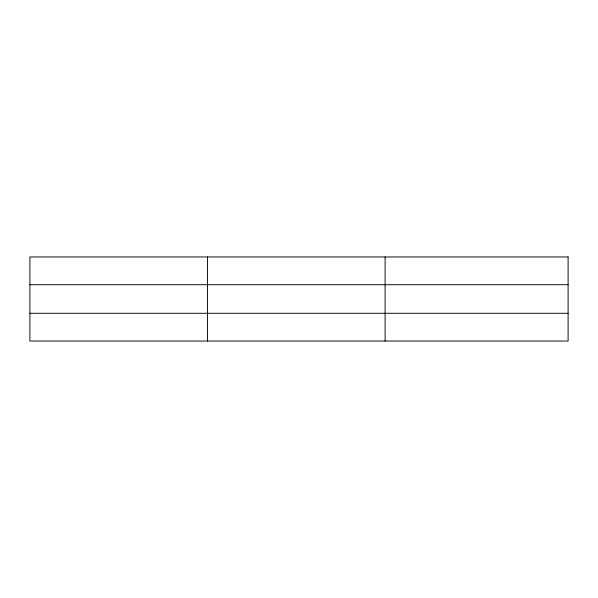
<?xml version="1.0" encoding="UTF-8"?>
<svg xmlns="http://www.w3.org/2000/svg" width="598" height="598" viewBox="0 0 598 598"><rect width="100%" height="100%" fill="white"/><g stroke="black" fill="none" stroke-linecap="round" stroke-linejoin="round"><path stroke-width="0.9" d="M207.506 341.039L207.506 256.961M385.112 341.039L385.112 256.961M29.9 284.708L568.1 284.708M29.9 313.292L568.1 313.292M568.1 256.961L29.9 256.961L29.9 341.039L568.1 341.039L568.1 256.961"/></g></svg>
